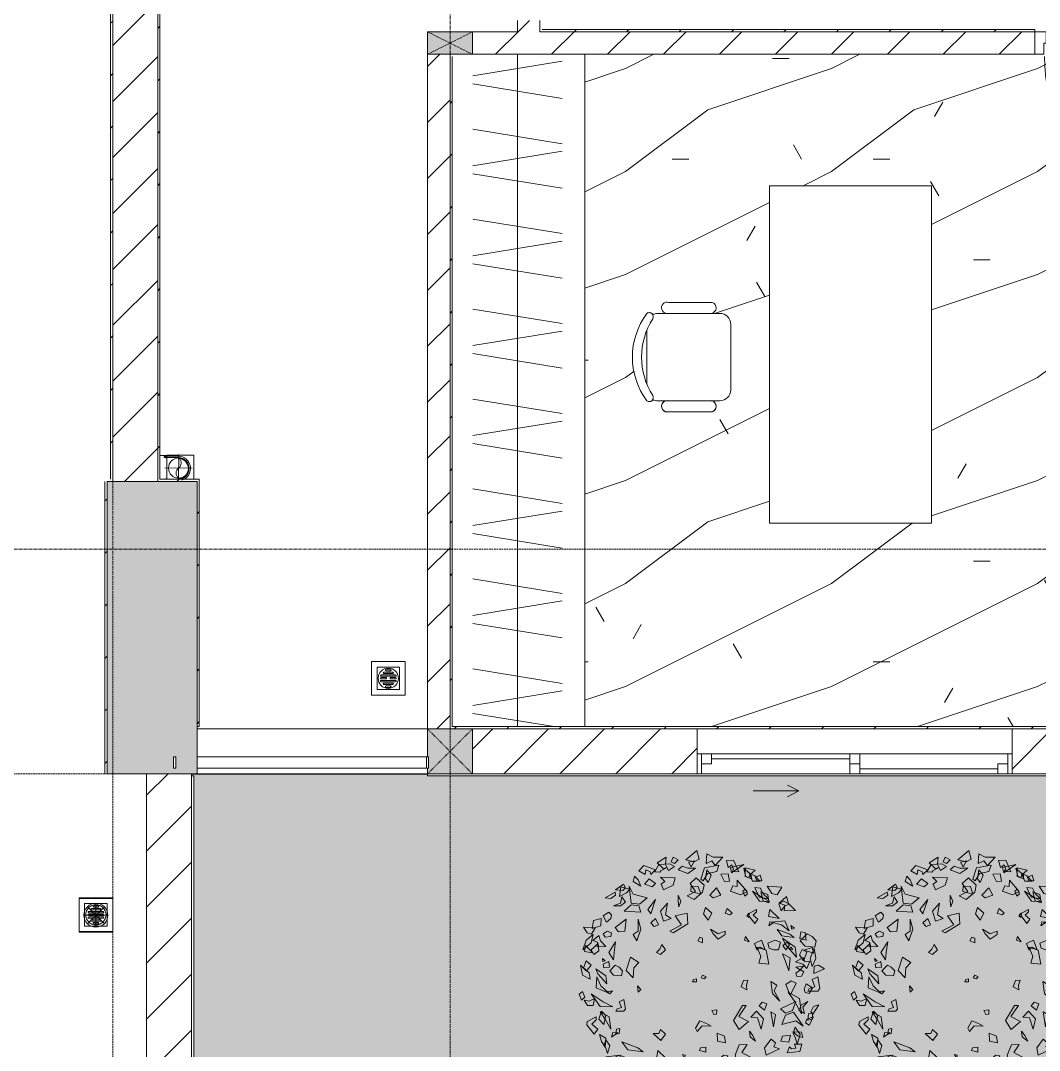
# Model space of a CAD drawing. Header units: millimetres. Extents: x 5357 to 259384, y -16348 to 109893.
# Drawn here: x 44043 to 48574, y 23307 to 27887 of the extents above; entities that cross this region are included whole.
import ezdxf

# ---------------------------------------------------------------- set-up
doc = ezdxf.new("R2010")
doc.units = ezdxf.units.MM
for name, pattern in [('Dash', [6, 3, -3]), ('Grid Line', [22.225, 12.7, -3.175, 3.175, -3.175]), ('IMPORT-CENTER _3_', [10.16, 6.35, -1.27, 1.27, -1.27])]:
    doc.linetypes.add(name, pattern=pattern)
for name, color, linetype, lineweight in [('0-1', 7, 'Continuous', 5), ('A-DETL-GENF-1', 53, 'Continuous', 9), ('A-DOOR-1', 254, 'Continuous', 9), ('A-DOOR-2', 53, 'Continuous', 9), ('A-FLOR-1', 53, 'Continuous', 9), ('A-FLOR-HRAL-1', 254, 'Continuous', 9), ('A-FLOR-HRAL-2', 53, 'Continuous', 9), ('A-FLOR-PATT', 8, 'Continuous', 9), ('A-FLOR-PATT-1', 10, 'Continuous', 9), ('A-GLAZ', 151, 'Continuous', 9), ('A-WALL', 113, 'Continuous', 9), ('A-WALL-1', 9, 'Continuous', 18), ('A-WALL-2', 53, 'Continuous', 9), ('A-WALL-3', 113, 'Continuous', 18), ('A-WALL-PATT', 111, 'Continuous', 9), ('A-WALL-PATT-1', 10, 'Continuous', 9), ('A-WALL-PATT-2', 53, 'Continuous', 9), ('G-IMPT', 8, 'Continuous', 9), ('G-IMPT-2', 8, 'IMPORT-CENTER _3_', 9), ('I-FURN', 30, 'Continuous', 9), ('I-FURN-1', 254, 'Continuous', 9), ('I-WALL-1', 9, 'Continuous', 18), ('I-WALL-3', 2, 'Continuous', 18), ('L-PLNT-1', 7, 'Continuous', 9), ('M-EQPM', 50, 'Continuous', 9), ('S-COLS', 52, 'Continuous', 9), ('S-COLS-1', 253, 'Continuous', 5), ('S-COLS-2', 9, 'Continuous', 18), ('S-COLS-3', 53, 'Continuous', 9), ('S-COLS-4', 254, 'Continuous', 9), ('S-COLS-5', 52, 'Continuous', 18), ('S-COLS-6', 52, 'Dash', 9), ('S-COLS-HDLN', 52, 'Dash', 9), ('S-COLS-HDLN-1', 53, 'Dash', 9), ('S-GRID-1', 1, 'Grid Line', 9)]:
    doc.layers.add(name, color=color, linetype=linetype, lineweight=lineweight)
pattern_1 = [(45, (0, 0), (-124.4508, 124.4508), [])]
pattern_2 = [(45, (0, 0), (-116.6726, 116.6726), [])]

# ---------------------------------------------------------------- blocks, each defined once
blk = doc.blocks.new('NCV_TKTC_KET CAU_rvt-1-TKCS_MB CẢNH QUAN CÂY XANH')
at = {"layer": 'S-COLS-1'}
h = blk.add_hatch(color=256, dxfattribs=at)
h.paths.add_polyline_path([(44827.6, 24536.9), (44827.6, 25836.9), (44427.6, 25836.9), (44427.6, 24536.9), (44732.6, 24536.9)])
h.paths.add_polyline_path([(44732.6, 24561.9), (44722.6, 24561.9), (44722.6, 24611.9), (44732.6, 24611.9)])
at = {"layer": 'A-FLOR-1'}
blk.add_line((44802.6, 24535.3), (45852.6, 24535.3), dxfattribs=at)
at = {"layer": 'S-COLS-2'}
for p, q in [((44827.6, 25836.9), (44427.6, 25836.9)), ((44427.6, 25836.9), (44427.6, 24536.9)), ((44827.6, 24536.9), (44827.6, 25836.9)), ((44427.6, 24536.9), (44827.6, 24536.9))]:
    blk.add_line(p, q, dxfattribs=at)
blk = doc.blocks.new('DOOR_CW_01 CANH MO-PANEL KINH - DIW_01-900x2200-CỬA GỖ VÂN LAMINATE-553393-TKCS_MB CẢNH QUAN CÂY XANH')
at = {"layer": 'A-DETL-GENF-1'}
for p, q in [((-397, 872), (-357, 872)), ((-397, 752), (-397, 872)), ((-357, 872), (-357, 752)), ((-399, 831.8), (-397, 831.8)), ((-399, 792.2), (-399, 831.8)), ((-397, 792.2), (-397, 831.8)), ((-357, 792.2), (-357, 831.8)), ((-355, 831.8), (-357, 831.8)), ((-355, 792.2), (-355, 831.8)), ((-442, 737), (-442, 816.5)), ((-399, 820.5), (-438, 820.5)), ((-434, 799.5), (-434, 737)), ((-399, 803.5), (-430, 803.5)), ((-397, 792.2), (-399, 792.2)), ((-357, 792.2), (-355, 792.2)), ((-355, 820.5), (-316, 820.5)), ((-355, 803.5), (-324, 803.5)), ((-320, 799.5), (-320, 737)), ((-312, 737), (-312, 816.5)), ((-357, 752), (-397, 752)), ((-397, 738), (-391, 738)), ((-397, 738), (-397, 196)), ((-363, 752), (-391, 752)), ((-391, 752), (-391, 738)), ((-363, 738), (-363, 752)), ((-357, 738), (-363, 738)), ((-357, 196), (-357, 738)), ((-433.9, 711.2), (-427.3, 715.8)), ((-320.1, 711.2), (-326.7, 715.8)), ((-397, 196), (-391, 196)), ((-391, 196), (-391, 182)), ((-357, 196), (-363, 196)), ((-363, 182), (-363, 196)), ((-357, 182), (-397, 182)), ((-397, 182), (-397, 62)), ((-391, 182), (-363, 182)), ((-357, 62), (-357, 182)), ((-397, 62), (-357, 62))]:
    blk.add_line(p, q, dxfattribs=at)
blk.add_circle((-407, 60), 10, dxfattribs=at)
for centre, radius, start, end in [((-407, 60), 814, 360, 92), ((-438, 816.5), 4, 90, 180), ((-430, 799.5), 4, 90, 180), ((-324, 799.5), 4, 360, 90), ((-316, 816.5), 4, 0, 90), ((-397, 737), 45, 180, 215), ((-397, 737), 37, 180, 215), ((-357, 737), 37, 325, 0), ((-357, 737), 45, 325, 0)]:
    blk.add_arc(centre, radius, start, end, dxfattribs=at)
at = {"layer": 'A-DOOR-2'}
for p, q in [((-410, 50), (-450, 50)), ((-450, 50), (-450, -50)), ((-410, 0), (-410, 50)), ((-407, 50), (-382, 50)), ((450, 50), (410, 50)), ((410, 50), (410, 0)), ((450, -50), (450, 50)), ((-400, 0), (-410, 0)), ((-400, -50), (-400, 0)), ((410, 0), (400, 0)), ((400, 0), (400, -50)), ((-450, -50), (-400, -50)), ((400, -50), (450, -50))]:
    blk.add_line(p, q, dxfattribs=at)
blk = doc.blocks.new('TU DO LV A - TU DO LV A-V7-TKCS_MB CẢNH QUAN CÂY XANH')
at = {"layer": 'I-FURN'}
for p, q in [((10, 136.3), (68.9, 499)), ((169, 101), (104.4, 499)), ((202.5, 101), (267.1, 499)), ((404.3, 101), (468.9, 499)), ((569, 101), (504.4, 499)), ((602.5, 101), (667.1, 499)), ((804.3, 101), (868.9, 499)), ((969, 101), (904.4, 499)), ((1002.5, 101), (1067.1, 499)), ((1204.3, 101), (1268.9, 499)), ((1369, 101), (1304.4, 499)), ((1402.5, 101), (1467.1, 499)), ((1604.3, 101), (1668.9, 499)), ((1769, 101), (1704.4, 499)), ((1802.5, 101), (1867.1, 499)), ((2004.3, 101), (2068.9, 499)), ((2169, 101), (2104.4, 499)), ((2202.5, 101), (2267.1, 499)), ((2404.3, 101), (2468.9, 499)), ((2569, 101), (2504.4, 499)), ((2602.5, 101), (2667.1, 499)), ((2804.3, 101), (2868.9, 499)), ((2969, 101), (2904.4, 499)), ((10, 300), (3000, 300)), ((10, 0), (3000, 0))]:
    blk.add_line(p, q, dxfattribs=at)
at = {"layer": 'I-FURN-1'}
blk.add_line((10, 0), (3000, 0), dxfattribs=at)
blk = doc.blocks.new('BAN LV A - BAN LV A_dwg_ban hoc2-348006-TKCS_MB CẢNH QUAN CÂY XANH')
at = {"layer": 'I-FURN'}
for p, q in [((145.8, 437.4), (-145.8, 437.4)), ((-194.4, 388.8), (-194.4, 113.4)), ((194.4, 113.4), (194.4, 388.8)), ((-243, 354.4), (-243, 162)), ((194.4, 351.4), (194.4, 150.8)), ((243.7, 162), (243.7, 354.4)), ((-120.5, 64.8), (120.5, 64.8))]:
    blk.add_line(p, q, dxfattribs=at)
at = {"layer": 'I-FURN', "flags": 128}
blk.add_lwpolyline([(-737.8, 610.5), (-737.8, 1330.5), (-154.9, 1330.5), (762.2, 1330.5), (762.2, 610.5)], close=True, dxfattribs=at)
at = {"layer": 'I-FURN'}
for centre, radius, start, end in [((-145.8, 388.8), 48.6, 90, 180), ((145.8, 388.8), 48.6, 360, 90), ((-218.7, 347.3), 25.3, 343.7398, 163.7398), ((219.4, 347.3), 25.3, 16.2602, 170.7054), ((-218.7, 154.9), 25.3, 163.7398, 16.2602), ((219.4, 154.9), 25.3, 189.2946, 16.2602), ((-180.2, 75.4), 17.8, 57.9726, 216.6901), ((-145.8, 113.4), 48.6, 180, 207.5844), ((180.2, 75.4), 17.8, 323.3099, 122.0274), ((145.8, 113.4), 48.6, 332.4156, 0), ((0, 324), 324, 233.1301, 306.8699), ((0, 359.3), 318.2, 237.5758, 302.4242)]:
    blk.add_arc(centre, radius, start, end, dxfattribs=at)
blk = doc.blocks.new('BAN LV A - BAN LV A_dwg-348005-TKCS_MB CẢNH QUAN CÂY XANH')
at = {"extrusion": (0, 0, -1), "zscale": -1, "rotation": 180}
blk.add_blockref('BAN LV A - BAN LV A_dwg_ban hoc2-348006-TKCS_MB CẢNH QUAN CÂY XANH', (-729, 1383.7), dxfattribs=at)
blk = doc.blocks.new('BAN LV A - BAN LV A-348231-TKCS_MB CẢNH QUAN CÂY XANH')
at = {"layer": 'I-FURN-1'}
for p, q in [((534.6, 1270.3), (534.6, 1235.9)), ((923.4, 1232.9), (923.4, 1270.3)), ((486, 1221.7), (486, 1029.3)), ((972.7, 1029.3), (972.7, 1221.7)), ((534.6, 1029.3), (534.6, 994.9)), ((923.4, 994.9), (923.4, 1032.3)), ((583.2, 946.3), (874.8, 946.3)), ((1491.2, 773.2), (-8.8, 773.2)), ((-8.8, 773.2), (-8.8, 53.2)), ((1491.2, 53.2), (1491.2, 773.2)), ((-8.8, 53.2), (1491.2, 53.2))]:
    blk.add_line(p, q, dxfattribs=at)
for centre, radius, start, end in [((729, 1059.7), 324, 53.1301, 126.8699), ((548.9, 1308.3), 17.8, 143.3099, 240.596), ((583.2, 1270.3), 48.6, 152.4156, 180), ((909.2, 1308.3), 17.8, 299.404, 36.6901), ((874.8, 1270.3), 48.6, 360, 27.5844), ((510.3, 1228.8), 25.3, 16.2602, 196.2602), ((948.4, 1228.8), 25.3, 343.7398, 170.7054), ((510.3, 1036.4), 25.3, 196.2602, 343.7398), ((948.4, 1036.4), 25.3, 189.2946, 343.7398), ((583.2, 994.9), 48.6, 180, 270), ((874.8, 994.9), 48.6, 270, 360)]:
    blk.add_arc(centre, radius, start, end, dxfattribs=at)
blk.add_blockref('BAN LV A - BAN LV A_dwg-348005-TKCS_MB CẢNH QUAN CÂY XANH', (0, 0))
blk = doc.blocks.new('Railing - 50 x 10mm-457210-TKCS_MB CẢNH QUAN CÂY XANH')
at = {"layer": 'A-FLOR-HRAL-2'}
for p, q in [((25, 5), (-25, 5)), ((-25, 5), (-25, -5)), ((25, -5), (25, 5)), ((-25, -5), (25, -5))]:
    blk.add_line(p, q, dxfattribs=at)
blk = doc.blocks.new('Railing - Railing-641395-TKCS_MB CẢNH QUAN CÂY XANH')
at = {"layer": 'A-FLOR-HRAL-2'}
for p, q in [((22939.1, 15351.2), (21919.1, 15351.2)), ((21919.1, 15301.2), (22939.1, 15301.2))]:
    blk.add_line(p, q, dxfattribs=at)
at = {"rotation": 90.00000000000001}
for p in [(21819.1, 15326.2), (22944.1, 15326.2)]:
    blk.add_blockref('Railing - 50 x 10mm-457210-TKCS_MB CẢNH QUAN CÂY XANH', p, dxfattribs=at)
blk = doc.blocks.new('G1_SOF - BO TRU - 100x200-V58-TKCS_MB CẢNH QUAN CÂY XANH')
at = {"layer": 'S-COLS-3'}
blk.add_hatch(color=256, dxfattribs=at).paths.add_polyline_path([(50, -100), (50, 100), (-50, 100), (-50, -100)])
at = {"layer": 'S-COLS-2'}
for p, q in [((50, 100), (-50, 100)), ((-50, 100), (-50, -100)), ((50, -100), (50, 100)), ((-50, -100), (50, -100))]:
    blk.add_line(p, q, dxfattribs=at)
at = {"layer": 'S-COLS-HDLN-1'}
for p, q in [((50, 100), (-50, -100)), ((-50, 100), (50, -100))]:
    blk.add_line(p, q, dxfattribs=at)
blk = doc.blocks.new('NCV_TKTC_TANG 1_rvt-1-TKCS_MB CẢNH QUAN CÂY XANH')
at = {"layer": 'A-FLOR-PATT-1'}
h = blk.add_hatch(dxfattribs=at)
h.set_pattern_fill('FP_6', color=256, style=0, pattern_type=2)
h.set_pattern_definition([(0, (0, 0), (1788.16, 447.04), [73.762, -1267.358, 73.762, -1267.358, -7152.64]), (0, (0, 0), (1788.16, 447.04), [-2682.24, 73.762, -2608.478, 73.762, -1267.358, -3129.28]), (0, (0, 0), (1788.16, 447.04), [-6705.6, 73.762, -820.318, 73.762, -2161.438]), (120, (670.56, 223.5), (-1281.228, 1325.072), [73.762, -1267.358, 73.762, -8419.998]), (120, (670.56, 223.5), (-1281.228, 1325.072), [-1414.882, -1267.358, 73.762, -2608.478, -4470.4]), (120, (670.56, 223.5), (-1281.228, 1325.072), [-5364.48, 73.762, -1267.358, 73.762, -3055.518]), (120, (670.56, 223.5), (-1281.228, 1325.072), [-6779.362, -820.318, 73.762, -2161.438]), (240, (894.1, 1117.6), (-506.932, -1772.112), [73.762, -1267.358, 73.762, -8419.998]), (240, (894.1, 1117.6), (-506.932, -1772.112), [-1414.882, -1267.358, 73.762, -2608.478, -4470.4]), (240, (894.1, 1117.6), (-506.932, -1772.112), [-5364.48, 73.762, -1267.358, 73.762, -3055.518]), (240, (894.1, 1117.6), (-506.932, -1772.112), [-6779.362, -820.318, 73.762, -2161.438])])
h.paths.add_polyline_path([(46552.6, 24746.9), (49552.6, 24746.9), (49552.6, 27736.9), (46552.6, 27736.9), (46552.6, 25075.9)])
h.paths.add_polyline_path([(47722.3, 25652.4), (47374.2, 25652.4), (47374.2, 27152.4), (48094.2, 27152.4), (48094.2, 25652.4)])
h.paths.add_polyline_path([(46919.1, 26146.2), (46901.1, 26153.3), (46894.3, 26164.5), (46894, 26177.6), (46900.3, 26189.1), (46905.4, 26195.8), (46865.5, 26197.3), (46854.6, 26201.4), (46848.7, 26195.2), (46844.8, 26193.3), (46827.2, 26197.9), (46797.3, 26246.5), (46775.9, 26302), (46765, 26360.5), (46765, 26420), (46775.9, 26478.5), (46797.3, 26534), (46828.5, 26584.6), (46848.7, 26585.3), (46854.6, 26579.1), (46865.5, 26583.2), (46895.3, 26584.6), (46911.5, 26586), (46898.5, 26594.2), (46893.6, 26605.8), (46895.3, 26619.3), (46903, 26629.4), (46911.5, 26633.2), (46925.7, 26633.9), (47121, 26632.2), (47132.5, 26622.9), (47136.2, 26611.2), (47134, 26599.1), (47126.3, 26589.5), (47121, 26584.6), (47165, 26583), (47176.8, 26578.1), (47191.1, 26564.9), (47194.5, 26560.3), (47199.4, 26548.6), (47201.1, 26536), (47199.4, 26231.9), (47189.8, 26214), (47186.8, 26210.1), (47176.8, 26202.4), (47165, 26197.5), (47133, 26195.8), (47118, 26195.8), (47129.1, 26189.2), (47135.4, 26178), (47135.4, 26165.1), (47129.1, 26153.9), (47115, 26147.2), (46925.7, 26147.2)])
h = blk.add_hatch(dxfattribs=at)
h.set_pattern_fill('FP_4', color=256, style=0, pattern_type=2)
h.set_pattern_definition([(216.87, (366.52, 916.3), (2748.8967, 1832.6049), [458.15, -4123.35]), (206.565, (916.3, 641.4), (-916.3012, -916.2996), [1024.455, -1024.455]), (198.435, (916.3, 183.26), (-1832.5985, -916.302), [579.52, -2318.076])])
h.paths.add_polyline_path([(46552.6, 24746.9), (49552.6, 24746.9), (49552.6, 27736.9), (46552.6, 27736.9), (46552.6, 25075.9)])
h.paths.add_polyline_path([(47722.3, 25652.4), (47374.2, 25652.4), (47374.2, 27152.4), (48094.2, 27152.4), (48094.2, 25652.4)])
h.paths.add_polyline_path([(46919.1, 26146.2), (46901.1, 26153.3), (46894.3, 26164.5), (46894, 26177.6), (46900.3, 26189.1), (46905.4, 26195.8), (46865.5, 26197.3), (46854.6, 26201.4), (46848.7, 26195.2), (46844.8, 26193.3), (46827.2, 26197.9), (46797.3, 26246.5), (46775.9, 26302), (46765, 26360.5), (46765, 26420), (46775.9, 26478.5), (46797.3, 26534), (46828.5, 26584.6), (46848.7, 26585.3), (46854.6, 26579.1), (46865.5, 26583.2), (46895.3, 26584.6), (46911.5, 26586), (46898.5, 26594.2), (46893.6, 26605.8), (46895.3, 26619.3), (46903, 26629.4), (46911.5, 26633.2), (46925.7, 26633.9), (47121, 26632.2), (47132.5, 26622.9), (47136.2, 26611.2), (47134, 26599.1), (47126.3, 26589.5), (47121, 26584.6), (47165, 26583), (47176.8, 26578.1), (47191.1, 26564.9), (47194.5, 26560.3), (47199.4, 26548.6), (47201.1, 26536), (47199.4, 26231.9), (47189.8, 26214), (47186.8, 26210.1), (47176.8, 26202.4), (47165, 26197.5), (47133, 26195.8), (47118, 26195.8), (47129.1, 26189.2), (47135.4, 26178), (47135.4, 26165.1), (47129.1, 26153.9), (47115, 26147.2), (46925.7, 26147.2)])
at = {"layer": 'A-WALL-PATT-1'}
h = blk.add_hatch(dxfattribs=at)
h.set_pattern_fill('FP_2', color=256, style=0, pattern_type=2)
h.set_pattern_definition(pattern_1)
h.paths.add_polyline_path([(46252.6, 27836.9), (46352.6, 27836.9), (46352.6, 27886.9), (46252.6, 27886.9)])
h.paths.add_polyline_path([(46352.6, 28786.9), (46352.6, 28836.9), (46252.6, 28836.9), (46252.6, 28786.9), (46302.6, 28786.9)])
h = blk.add_hatch(dxfattribs=at)
h.set_pattern_fill('FP_2', color=256, style=0, pattern_type=2)
h.set_pattern_definition(pattern_1)
h.paths.add_polyline_path([(48554.2, 27736.9), (48554.2, 27836.9), (46052.6, 27836.9), (46052.6, 27736.9), (47722.3, 27736.9)])
h = blk.add_hatch(dxfattribs=at)
h.set_pattern_fill('FP_2', color=256, style=0, pattern_type=2)
h.set_pattern_definition(pattern_1)
h.paths.add_polyline_path([(45852.6, 24736.9), (45952.6, 24736.9), (45952.6, 27736.9), (45852.6, 27736.9), (45852.6, 24746.9)])
at = {"layer": 'A-WALL-PATT-2'}
h = blk.add_hatch(dxfattribs=at)
h.set_pattern_fill('FP_10', color=256, style=0, pattern_type=2)
h.set_pattern_definition(pattern_2)
h.paths.add_polyline_path([(44652.6, 25836.9), (44662.6, 25836.9), (44662.6, 28836.9), (44652.6, 28836.9), (44652.6, 26062.2)])
h = blk.add_hatch(dxfattribs=at)
h.set_pattern_fill('FP_10', color=256, style=0, pattern_type=2)
h.set_pattern_definition(pattern_2)
h.paths.add_polyline_path([(49552.6, 27836.9), (49662.6, 27836.9), (49662.6, 27846.9), (49454.2, 27846.9), (49454.2, 27836.9)])
h.paths.add_polyline_path([(47722.3, 27836.9), (48554.2, 27836.9), (48554.2, 27846.9), (46352.6, 27846.9), (46352.6, 27836.9), (46511.9, 27836.9)])
h = blk.add_hatch(dxfattribs=at)
h.set_pattern_fill('FP_10', color=256, style=0, pattern_type=2)
h.set_pattern_definition(pattern_2)
h.paths.add_polyline_path([(45952.6, 24736.9), (45962.6, 24736.9), (45962.6, 27736.9), (45952.6, 27736.9), (45952.6, 25075.9)])
h = blk.add_hatch(dxfattribs=at)
h.set_pattern_fill('FP_10', color=256, style=0, pattern_type=2)
h.set_pattern_definition(pattern_2)
h.paths.add_polyline_path([(44837.6, 25836.9), (44837.6, 25846.9), (44662.6, 25846.9), (44662.6, 25836.9), (44827.6, 25836.9)])
h = blk.add_hatch(dxfattribs=at)
h.set_pattern_fill('FP_10', color=256, style=0, pattern_type=2)
h.set_pattern_definition(pattern_2)
h.paths.add_polyline_path([(44827.6, 24746.9), (44837.6, 24746.9), (44837.6, 25836.9), (44827.6, 25836.9), (44827.6, 25075.9)])
h = blk.add_hatch(dxfattribs=at)
h.set_pattern_fill('FP_10', color=256, style=0, pattern_type=2)
h.set_pattern_definition(pattern_2)
h.paths.add_polyline_path([(48932.8, 24736.9), (49552.6, 24736.9), (49552.6, 24746.9), (45962.6, 24746.9), (45962.6, 24736.9), (48452.6, 24736.9)])
at = {"layer": 'A-WALL-1'}
for p, q in [((46352.6, 27836.9), (46352.6, 27846.9)), ((46252.6, 27836.9), (46052.6, 27836.9)), ((45952.6, 24736.9), (45952.6, 27736.9)), ((45852.6, 24746.9), (45852.6, 24736.9)), ((45852.6, 24736.9), (45952.6, 24736.9))]:
    blk.add_line(p, q, dxfattribs=at)
at = {"layer": 'A-WALL-2'}
for p, q in [((46252.6, 27886.9), (46252.6, 27836.9)), ((46352.6, 27846.9), (46352.6, 27886.9)), ((48554.2, 27836.9), (46352.6, 27836.9)), ((46352.6, 27836.9), (48554.2, 27836.9)), ((45852.6, 27736.9), (45852.6, 24746.9)), ((46052.6, 27736.9), (48554.2, 27736.9)), ((44827.6, 24736.9), (45852.2, 24736.9)), ((45852.2, 24611.9), (45852.2, 24736.9)), ((45852.2, 24536.9), (45852.2, 24561.9)), ((45852.2, 24536.9), (44827.6, 24536.9))]:
    blk.add_line(p, q, dxfattribs=at)
at = {"layer": 'I-WALL-1'}
for p, q in [((44652.6, 28836.9), (44652.6, 25836.9)), ((44662.6, 25846.9), (44662.6, 28826.9)), ((46352.6, 27846.9), (46352.6, 27836.9)), ((48554.2, 27846.9), (46362.6, 27846.9)), ((48554.2, 27836.9), (48554.2, 27846.9)), ((45952.6, 27736.9), (45952.6, 24736.9)), ((45962.6, 24746.9), (45962.6, 27726.9)), ((44652.6, 25836.9), (44662.6, 25836.9)), ((44837.6, 25846.9), (44662.6, 25846.9)), ((44662.6, 25836.9), (44827.6, 25836.9)), ((44827.6, 25836.9), (44827.6, 24746.9)), ((44837.6, 25836.9), (44837.6, 25846.9)), ((44837.6, 24746.9), (44837.6, 25836.9)), ((44827.6, 24746.9), (44837.6, 24746.9)), ((45952.6, 24736.9), (45962.6, 24736.9)), ((49542.6, 24746.9), (45962.6, 24746.9)), ((45962.6, 24736.9), (47052.6, 24736.9)), ((48452.6, 24736.9), (49552.6, 24736.9))]:
    blk.add_line(p, q, dxfattribs=at)
at = {"layer": 'A-DOOR-1', "rotation": 180}
blk.add_blockref('DOOR_CW_01 CANH MO-PANEL KINH - DIW_01-900x2200-CỬA GỖ VÂN LAMINATE-553393-TKCS_MB CẢNH QUAN CÂY XANH', (49004.2, 27786.9), dxfattribs=at)
at = {"layer": 'A-FLOR-HRAL-1'}
blk.add_blockref('Railing - Railing-641395-TKCS_MB CẢNH QUAN CÂY XANH', (22908.5, 9260.7), dxfattribs=at)
at = {"layer": 'I-FURN-1'}
for name, p, rotation in [('TU DO LV A - TU DO LV A-V7-TKCS_MB CẢNH QUAN CÂY XANH', (46552.6, 24736.9), 89.99999999999993), ('BAN LV A - BAN LV A-348231-TKCS_MB CẢNH QUAN CÂY XANH', (48147.4, 25661.2), 90.0000000000001)]:
    blk.add_blockref(name, p, dxfattribs=dict(at, rotation=rotation))
at = {"layer": 'S-COLS-4', "rotation": 89.99999999999945}
blk.add_blockref('G1_SOF - BO TRU - 100x200-V58-TKCS_MB CẢNH QUAN CÂY XANH', (45952.6, 27786.9), dxfattribs=at)
blk = doc.blocks.new('1_FAMILY RVT - W01-WxH 1400x1400xmm-389822-TKCS_MB CẢNH QUAN CÂY XANH')
at = {"layer": 'A-GLAZ'}
for p, q in [((248.4, 172.39), (299.2, 197.79)), ((248.4, 172.39), (299.2, 146.99)), ((248.4, 172.39), (451.6, 172.39)), ((-700, 96.19), (-700, -103.81)), ((700, 96.19), (-700, 96.19)), ((-700, 96.19), (-636.5, 96.19)), ((-680.95, 96.19), (-680.95, 7.29)), ((-636.5, 96.19), (-22.225, 96.19)), ((-636.5, 96.19), (-636.5, 51.74)), ((-22.225, 7.29), (-22.225, 96.19)), ((-22.225, 96.19), (22.225, 96.19)), ((22.225, 96.19), (680.95, 96.19)), ((22.225, 96.19), (22.225, 7.29)), ((680.95, 96.19), (700, 96.19)), ((680.95, 96.19), (680.95, 7.29)), ((700, -103.81), (700, 96.19)), ((-636.5, 51.74), (-680.95, 51.74)), ((-636.5, 73.965), (-22.225, 73.965)), ((22.225, 51.74), (-22.225, 51.74)), ((636.5, 51.74), (636.5, 7.29)), ((680.95, 51.74), (636.5, 51.74)), ((-700, 7.29), (-680.95, 7.29)), ((-680.95, 7.29), (-22.225, 7.29)), ((-22.225, 7.29), (22.225, 7.29)), ((22.225, 29.515), (636.5, 29.515)), ((22.225, 7.29), (636.5, 7.29)), ((636.5, 7.29), (700, 7.29)), ((-700, -103.81), (700, -103.81))]:
    blk.add_line(p, q, dxfattribs=at)
blk = doc.blocks.new('TKTC_XREF_251221_MB TANG 1 - TKTC_XREF_260130_MB TANG 1_dwg_CUM U_DN100-V288-TKCS_MB CẢNH QUAN CÂY XANH')
at = {"layer": 'G-IMPT'}
blk.add_hatch(color=256, dxfattribs=at).paths.add_polyline_path([(0, -61), (15.8, -58.9), (30.5, -52.8), (43.1, -43.1), (52.8, -30.5), (58.9, -15.8), (61, 0), (58.9, 15.8), (52.8, 30.5), (43.1, 43.1), (30.5, 52.8), (15.8, 58.9), (0, 61), (0, 57), (14.8, 55.1), (28.5, 49.4), (40.3, 40.3), (49.4, 28.5), (55.1, 14.8), (57, 0), (55.1, -14.8), (49.4, -28.5), (40.3, -40.3), (28.5, -49.4), (14.8, -55.1), (0, -57)])
for p, q in [((-79.1, 66.6), (-79.1, 63.4)), ((-76.6, 66.6), (-76.6, 63.4)), ((-74.6, 66.6), (-74.6, 63.4)), ((-72.7, 69.3), (-72.7, 60.7)), ((-66.9, 67.9), (-71.7, 67.9)), ((-66.9, 62.1), (-71.7, 62.1)), ((-65, 69), (0, 69)), ((-66.9, -59.2), (-71.7, -59.2))]:
    blk.add_line(p, q, dxfattribs=at)
at = {"layer": 'G-IMPT', "flags": 128}
for points in [[(-72.7, 67.6), (-78.1, 67.6), (-78.1, 62.4), (-72.7, 62.4)], [(-71.7, 59.2), (-66.9, 59.2), (-66.9, 70.8), (-71.7, 70.8)], [(-66.9, 70.8), (-66.9, 72.7), (-65, 72.7), (-65, 57.3), (-66.9, 57.3), (-66.9, 59.2)], [(-65, 61), (0, 61), (0, 57)], [(-66.9, -59.2), (-66.9, -57.3), (-65, -57.3), (-65, -61)], [(-65, -61), (0, -61), (0, -57)]]:
    blk.add_lwpolyline(points, dxfattribs=at)
at = {"layer": 'G-IMPT'}
for centre, radius, start, end in [((-78.1, 66.6), 0.96, 90, 180), ((-78.1, 63.4), 0.96, 180, 270), ((-71.1, 69.3), 1.56, 112.61986, 247.38014), ((-67.9, 65), 4.8, 143.1301, 216.8699), ((-71.1, 60.7), 1.56, 112.61986, 247.38014), ((0, 0), 69, 287.48061, 90), ((0, 0), 61, 270, 90), ((0, 0), 57, 270, 90), ((-71.1, -60.7), 1.56, 112.61986, 247.38014)]:
    blk.add_arc(centre, radius, start, end, dxfattribs=at)
blk = doc.blocks.new('TKTC_XREF_251221_MB TANG 1 - TKTC_XREF_260130_MB TANG 1_dwg_$cc-V289-TKCS_MB CẢNH QUAN CÂY XANH')
at = {"layer": 'G-IMPT'}
blk.add_circle((0, 0), 0.5, dxfattribs=at)
for centre, radius, start, end in [((0, 0), 0.5, 90, 270), ((0.188, 0.25), 0.313, 126.8699, 233.1301), ((-0.188, -0.25), 0.313, 306.8699, 53.1301)]:
    blk.add_arc(centre, radius, start, end, dxfattribs=at)
at = {"layer": 'G-IMPT-2'}
for p, q in [((0, -0.556), (0, 0.673)), ((-0.673, 0), (0.673, 0))]:
    blk.add_line(p, q, dxfattribs=at)
blk = doc.blocks.new('TKTC_XREF_251221_MB TANG 1 - TKTC_XREF_260130_MB TANG 1_dwg_THU NUOC - THU NUOC-444531-TKCS_MB TẦNG 1-4202120-TKCS_MB CẢNH QUAN CÂY XANH')
at = {"layer": 'M-EQPM'}
for p, q in [((-23.3, 10.8), (40.9, 10.8)), ((40.9, 4.8), (-23.3, 4.8)), ((-11, 23.3), (28.5, 23.3)), ((28.5, 17.3), (-11, 17.3)), ((-1.1, 35.6), (18.5, 35.6)), ((18.5, 29.6), (-1.1, 29.6)), ((-23.3, -13.6), (40.9, -13.6)), ((40.9, -19.6), (-23.3, -19.6)), ((-11, -26.1), (28.5, -26.1)), ((28.5, -32.1), (-11, -32.1)), ((-1.1, -38.5), (18.5, -38.5)), ((18.5, -44.5), (-1.1, -44.5))]:
    blk.add_line(p, q, dxfattribs=at)
at = {"layer": 'M-EQPM', "flags": 128}
for points in [[(83.7, -79.4), (83.7, 70.6), (-66.3, 70.6), (-66.3, -79.4)], [(58.7, -54.4), (58.7, 45.6), (-41.3, 45.6), (-41.3, -54.4)]]:
    blk.add_lwpolyline(points, close=True, dxfattribs=at)
for points in [[(-23.3, -1.2), (0.7, -1.2), (0.7, -7.2), (-23.3, -7.2)], [(40.9, -7.2), (16.7, -7.2), (16.7, -1.2), (40.9, -1.2)]]:
    blk.add_lwpolyline(points, dxfattribs=at)
at = {"layer": 'M-EQPM'}
for centre, radius, start, end in [((8.7, -4.4), 45, 360, 180), ((8.7, -4.4), 45, 360, 180), ((-23.3, 7.8), 3, 90, 270), ((-11, 20.3), 3, 90, 270), ((-1.1, 32.6), 3, 90, 270), ((18.5, 32.6), 3, 270, 90), ((28.5, 20.3), 3, 270, 90), ((40.9, 7.8), 3, 270, 90), ((8.7, -4.4), 45, 180, 360), ((8.7, -4.4), 45, 180, 360), ((-23.3, -4.2), 3, 90, 270), ((-23.3, -16.6), 3, 90, 270), ((-11, -29.1), 3, 90, 270), ((-1.1, -41.5), 3, 90, 270), ((18.5, -41.5), 3, 270, 90), ((28.5, -29.1), 3, 270, 90), ((40.9, -4.2), 3, 270, 90), ((40.9, -16.6), 3, 270, 90)]:
    blk.add_arc(centre, radius, start, end, dxfattribs=at)
blk = doc.blocks.new('TKTC_XREF_251221_MB TANG 1 - TKTC_XREF_260130_MB TANG 1_dwg_FD-4202126-TKCS_MB CẢNH QUAN CÂY XANH')
at = {"layer": 'G-IMPT'}
for p, q in [((0, 53.3), (0, -53.3)), ((53.3, 0), (-53.3, 0)), ((-37.7, 37.7), (37.7, -37.7)), ((37.7, 37.7), (-37.7, -37.7))]:
    blk.add_line(p, q, dxfattribs=at)
at = {"layer": 'G-IMPT', "flags": 128}
blk.add_lwpolyline([(-75, -75), (75, -75), (75, 75), (-75, 75)], close=True, dxfattribs=at)
at = {"layer": 'G-IMPT'}
blk.add_circle((0, 0), 53.3, dxfattribs=at)
blk = doc.blocks.new('TKTC_XREF_251221_MB TANG 1 - TKTC_XREF_260130_MB TANG 1_dwg-4202109-TKCS_MB CẢNH QUAN CÂY XANH')
at = {"layer": 'G-IMPT'}
for p, q in [((-158489.1, -375394), (-158459.1, -375394)), ((-158459.1, -375393.9), (-158459.1, -375499.7)), ((-158339.1, -375392), (-158339.1, -375499.7))]:
    blk.add_line(p, q, dxfattribs=at)
at = {"layer": 'G-IMPT', "flags": 128}
blk.add_lwpolyline([(-158459, -375499.7), (-158459, -375392.2), (-158339.1, -375392.2)], dxfattribs=at)
at = {"xscale": 0.789473684210524, "yscale": 0.789473684210524, "zscale": 0.789473684210524, "rotation": 0.06930925665188988}
blk.add_blockref('TKTC_XREF_251221_MB TANG 1 - TKTC_XREF_260130_MB TANG 1_dwg_CUM U_DN100-V288-TKCS_MB CẢNH QUAN CÂY XANH', (-158407.7, -375451.5), dxfattribs=at)
at = {"extrusion": (0, 0, -1), "xscale": 90.00000000005114, "yscale": 90.00000000005114, "zscale": -90.00000000005114, "rotation": 0.3047175217251739}
blk.add_blockref('TKTC_XREF_251221_MB TANG 1 - TKTC_XREF_260130_MB TANG 1_dwg_$cc-V289-TKCS_MB CẢNH QUAN CÂY XANH', (158406.2, -375449.7), dxfattribs=at)
for name, p in [('TKTC_XREF_251221_MB TANG 1 - TKTC_XREF_260130_MB TANG 1_dwg_THU NUOC - THU NUOC-444531-TKCS_MB TẦNG 1-4202120-TKCS_MB CẢNH QUAN CÂY XANH', (-157482.3, -376380.4)), ('TKTC_XREF_251221_MB TANG 1 - TKTC_XREF_260130_MB TANG 1_dwg_FD-4202126-TKCS_MB CẢNH QUAN CÂY XANH', (-158774.2, -377438.3)), ('TKTC_XREF_251221_MB TANG 1 - TKTC_XREF_260130_MB TANG 1_dwg_THU NUOC - THU NUOC-444531-TKCS_MB TẦNG 1-4202120-TKCS_MB CẢNH QUAN CÂY XANH', (-158782.8, -377432.1))]:
    blk.add_blockref(name, p)
blk = doc.blocks.new('TKTC_XREF_251221_MB TANG 1 - TKTC_XREF_251221_MB TANG 1-2038492-TKCS_MB CẢNH QUAN CÂY XANH')
blk.add_blockref('TKTC_XREF_251221_MB TANG 1 - TKTC_XREF_260130_MB TANG 1_dwg-4202109-TKCS_MB CẢNH QUAN CÂY XANH', (169499.1, 384109.7))
blk = doc.blocks.new('CAY BACH TRINH - CAY BACH TRINH_dwg-2249800-TKCS_MB CẢNH QUAN CÂY XANH')
at = {"layer": 'G-IMPT', "flags": 128}
for points in [[(7, 1749), (-25, 1628), (43, 1591), (160, 1616)], [(-578, 1452), (-505, 1613), (-404, 1608), (-431, 1511), (-482, 1548), (-505, 1489), (-486, 1456)], [(-357, 1653), (-250, 1541), (-201, 1603), (-123, 1566), (-133, 1703), (-220, 1653)], [(121, 1587), (40, 1602), (86, 1521)], [(335, 1653), (267, 1616), (316, 1566), (365, 1591)], [(423, 1516), (443, 1553), (433, 1653), (560, 1578), (472, 1491)], [(-870, 1320), (-769, 1323), (-719, 1438), (-798, 1395)], [(-715, 1368), (-728, 1408), (-805, 1472), (-663, 1508), (-663, 1385)], [(-648, 1504), (-672, 1392), (-758, 1347), (-746, 1419), (-706, 1444)], [(-477, 1437), (-459, 1512), (-646, 1555)], [(-83, 1327), (-48, 1351), (-99, 1506), (-301, 1542), (-270, 1454), (-140, 1428)], [(-133, 1478), (-191, 1403), (-152, 1303), (-113, 1353)], [(23, 1503), (131, 1428), (267, 1478), (209, 1528), (131, 1503)], [(533, 1553), (590, 1452), (520, 1446), (509, 1467), (423, 1512), (399, 1468), (319, 1525), (383, 1562)], [(579, 1478), (745, 1541), (813, 1466), (725, 1416), (716, 1478), (657, 1453), (647, 1416)], [(-874, 1403), (-896, 1328), (-826, 1327), (-809, 1379)], [(-556, 1333), (-692, 1179), (-600, 1129), (-460, 1181), (-492, 1255), (-553, 1247)], [(-428, 1425), (-446, 1319), (-376, 1318), (-327, 1420)], [(14, 1366), (-94, 1266), (-74, 1166), (43, 1066), (140, 1116), (23, 1178), (101, 1291)], [(511, 1378), (306, 1366), (335, 1266), (472, 1203), (501, 1278), (452, 1316)], [(667, 1353), (579, 1291), (628, 1241), (735, 1278)], [(871, 1391), (823, 1341), (784, 1253), (891, 1316)], [(-1174, 1238), (-1112, 1130), (-1037, 1152), (-972, 1252)], [(-766, 1181), (-866, 1042), (-1009, 1038), (-900, 1094)], [(-996, 1019), (-915, 1047), (-883, 1171), (-978, 1137)], [(-989, 1076), (-860, 1099), (-799, 1231), (-876, 1225), (-913, 1152)], [(-697, 1145), (-671, 1210), (-634, 1180), (-660, 1114)], [(-269, 1228), (-328, 1128), (-220, 1091), (-172, 1128)], [(-50, 1140), (92, 1178), (86, 1252), (-14, 1249)], [(696, 1091), (891, 1141), (949, 1253), (920, 1016), (803, 1003)], [(1064, 1244), (1080, 1108), (985, 1158), (937, 1212)], [(1027, 1278), (998, 1228), (1037, 1191), (1135, 1203)], [(1144, 1166), (1135, 1128), (1203, 1078), (1281, 1091)], [(-1364, 914), (-1208, 910), (-1218, 988), (-1136, 1017), (-1240, 1107), (-1267, 1010)], [(-1164, 910), (-1135, 1007), (-1204, 1044), (-1282, 1000), (-1216, 980)], [(267, 1128), (228, 1041), (257, 966), (267, 1041)], [(413, 1016), (443, 853), (365, 803), (472, 766), (511, 903)], [(647, 866), (579, 1066), (686, 928)], [(1047, 1103), (998, 1028), (1066, 978), (1164, 978), (1066, 1016)], [(-1010, 928), (-1137, 803), (-990, 828)], [(-840, 791), (-799, 735), (-718, 839), (-724, 876), (-821, 927), (-821, 894), (-775, 847)], [(-717, 878), (-717, 816), (-688, 841)], [(-415, 941), (-483, 878), (-454, 853), (-386, 878)], [(-113, 953), (-201, 878), (-152, 778), (-84, 866)], [(140, 878), (131, 728), (335, 603), (384, 628), (218, 716), (306, 841)], [(813, 978), (784, 891), (1018, 903), (920, 991)], [(1261, 753), (1203, 803), (1193, 853), (1232, 891), (1310, 841)], [(-1279, 631), (-1217, 768), (-1027, 752), (-1169, 714)], [(-993, 702), (-1009, 756), (-1064, 751)], [(579, 803), (540, 716), (599, 691), (647, 741)], [(823, 791), (784, 653), (842, 491), (891, 578), (823, 628)], [(988, 791), (1008, 628), (1096, 616), (1144, 678)], [(1339, 702), (1463, 665), (1444, 774), (1337, 802)], [(-1595, 553), (-1527, 591), (-1429, 491), (-1497, 416), (-1634, 403), (-1653, 491)], [(-1424, 524), (-1440, 618), (-1501, 607), (-1513, 501)], [(-1302, 703), (-1351, 666), (-1312, 653)], [(-1109, 650), (-1174, 560), (-1345, 537), (-1285, 585)], [(-220, 591), (-289, 516), (-386, 578), (-386, 628), (-289, 591), (-181, 653)], [(1310, 591), (1252, 628), (1193, 603), (1203, 553), (1281, 541)], [(1422, 673), (1471, 586), (1531, 604), (1583, 684)], [(1447, 578), (1476, 466), (1593, 366), (1544, 503)], [(-1380, 266), (-1361, 403), (-1185, 528), (-1224, 441)], [(-1283, 435), (-1251, 475), (-1188, 428), (-1232, 366)], [(-1065, 367), (-1127, 366), (-1158, 473), (-1082, 500), (-981, 458), (-1000, 389)], [(-942, 366), (-893, 503), (-795, 453), (-825, 366), (-873, 403)], [(-721, 477), (-654, 499), (-671, 550)], [(-74, 528), (-35, 541), (-6, 491), (-74, 466)], [(491, 441), (443, 366), (511, 303), (569, 328), (521, 378)], [(1135, 478), (1232, 328), (1164, 228), (1154, 328)], [(1270, 413), (1394, 410), (1386, 473), (1452, 496), (1368, 568), (1347, 490)], [(1378, 453), (1369, 353), (1437, 303), (1476, 366)], [(-1597, 135), (-1570, 248), (-1626, 391), (-1648, 247)], [(-1619, 320), (-1482, 361), (-1595, 398)], [(-1478, 213), (-1422, 297), (-1459, 373), (-1523, 336)], [(-1328, 370), (-1279, 378), (-1302, 402)], [(-1274, 77), (-1290, 255), (-1183, 312), (-1221, 219)], [(-855, 181), (-881, 279), (-825, 405), (-958, 362), (-994, 169)], [(1553, 425), (1451, 325), (1568, 345)], [(-1619, 40), (-1622, 139), (-1683, 152), (-1767, 105)], [(-1363, 198), (-1471, 259), (-1494, 200), (-1562, 210), (-1523, 107), (-1467, 166)], [(813, 191), (881, 116), (891, -22), (988, 78), (930, 266)], [(1085, 125), (1140, 155), (1218, 75), (1163, 15), (1054, 5), (1038, 75)], [(1310, 166), (1300, 116), (1222, 128), (1232, 203)], [(1319, 245), (1280, 215), (1311, 205)], [(1476, 153), (1534, 78), (1583, 116), (1544, 216)], [(1624, 156), (1594, 16), (1487, -41), (1502, 50), (1551, 81)], [(-1482, 60), (-1448, -1), (-1384, -6), (-1369, 43), (-1433, 90)], [(-1478, 141), (-1429, 91), (-1371, 128)], [(-74, 16), (-123, -9), (-94, -34), (-55, -22)], [(1256, -105), (1272, 5), (1412, 105), (1381, 35)], [(-1595, -47), (-1673, -9), (-1702, -172), (-1673, -209), (-1536, -209), (-1556, -172), (-1634, -147)], [(-1515, -106), (-1486, -178), (-1501, -227), (-1553, -242), (-1599, -161)], [(-1291, -267), (-1232, -115), (-1304, -62), (-1376, -95)], [(-1145, -345), (-1046, -242), (-1021, -71), (-1105, -125), (-1069, -201)], [(-688, -191), (-610, -147), (-641, -60), (-704, -55), (-685, -122)], [(11, -79), (65, -80), (51, -44), (11, -37)], [(832, -134), (784, -184), (823, -222)], [(1398, -9), (1408, -159), (1232, -234), (1339, -134)], [(-1449, -521), (-1419, -309), (-1263, -222), (-1351, -346)], [(1477, -247), (1352, -421), (1173, -426), (1309, -356)], [(1179, -205), (1218, -245), (1264, -215)], [(1563, -293), (1595, -211), (1641, -250), (1609, -331)], [(-1604, -526), (-1578, -497), (-1615, -421), (-1690, -396)], [(-1489, -516), (-1411, -473), (-1448, -396), (-1534, -351), (-1465, -430)], [(-1224, -515), (-1157, -451), (-1369, -353), (-1324, -476)], [(-935, -470), (-860, -411), (-900, -361), (-966, -383)], [(-582, -741), (-504, -613), (-626, -407), (-681, -406), (-575, -561), (-711, -631)], [(1085, -355), (1023, -325), (999, -455), (1023, -485), (1132, -485), (1116, -455), (1054, -435)], [(1427, -309), (1447, -409), (1525, -409), (1573, -334), (1505, -346)], [(-1553, -680), (-1504, -649), (-1521, -598), (-1613, -563)], [(-1546, -521), (-1536, -609), (-1595, -596), (-1604, -509)], [(-1173, -669), (-1368, -622), (-1473, -694), (-1336, -498), (-1227, -542)], [(-1024, -493), (-1058, -702), (-1088, -530)], [(-888, -735), (-838, -578), (-745, -570), (-823, -487), (-921, -590)], [(-229, -532), (-269, -525), (-272, -467), (-200, -477)], [(1202, -735), (1225, -565), (1350, -495), (1280, -595)], [(1330, -484), (1271, -546), (1300, -671), (1369, -596)], [(1384, -736), (1435, -805), (1537, -675), (1529, -628), (1408, -565), (1408, -607), (1465, -665)], [(-1390, -946), (-1429, -809), (-1361, -709), (-1332, -796), (-1361, -846)], [(-129, -656), (-34, -622), (23, -722), (0, -767), (-69, -688), (-193, -693)], [(-1468, -852), (-1402, -831), (-1326, -772), (-1450, -777)], [(-1270, -915), (-1163, -901), (-1183, -834), (-1295, -817)], [(-811, -903), (-736, -844), (-727, -764), (-770, -826)], [(-393, -926), (-281, -901), (-277, -790), (-378, -835)], [(614, -795), (506, -893), (444, -803), (510, -740), (536, -796)], [(1124, -735), (1132, -805), (1085, -795), (1077, -725)], [(1193, -846), (1173, -780), (1104, -785)], [(1359, -809), (1271, -859), (1281, -984), (1330, -909)], [(-1251, -1066), (-1426, -1044), (-1452, -946), (-1351, -943), (-1371, -1002), (-1308, -1008), (-1282, -979)], [(-1144, -1010), (-957, -1095), (-936, -993), (-1027, -873), (-1088, -926), (-1063, -982)], [(-698, -1231), (-557, -1193), (-527, -1096), (-584, -953), (-693, -951), (-619, -1061), (-741, -1124)], [(-120, -1056), (-31, -1033), (-45, -997), (-117, -988)], [(1048, -911), (967, -1024), (753, -1052), (829, -993)], [(1249, -1075), (1218, -965), (1272, -885), (1295, -955), (1272, -995)], [(-1130, -1172), (-1165, -1196), (-1203, -1289), (-1280, -1164), (-1162, -1128)], [(-384, -1242), (-286, -1181), (-363, -1098), (-424, -1108)], [(176, -1143), (205, -1087), (168, -1096)], [(550, -1034), (443, -1134), (482, -1196), (569, -1146)], [(1103, -1266), (1025, -1267), (986, -1133), (1081, -1099), (1208, -1151), (1184, -1238)], [(1066, -1096), (1086, -1171), (1271, -1121)], [(-1117, -1335), (-1039, -1334), (-1059, -1267), (-1114, -1266)], [(-771, -1348), (-831, -1232), (-975, -1212), (-947, -1284), (-866, -1298)], [(-622, -1399), (-535, -1360), (-523, -1254), (-580, -1280)], [(411, -1324), (581, -1272), (441, -1226)], [(667, -1184), (647, -1221), (764, -1334), (959, -1271), (891, -1209), (764, -1246)], [(775, -1261), (835, -1251), (807, -1222)], [(-883, -1296), (-1010, -1321), (-942, -1409), (-834, -1384)], [(-872, -1573), (-787, -1482), (-829, -1416), (-944, -1384)], [(-336, -1491), (-270, -1405), (-332, -1372), (-423, -1439)], [(-180, -1469), (12, -1396), (-45, -1309), (-194, -1290), (-200, -1370), (-142, -1392)], [(323, -1445), (199, -1404), (83, -1492), (153, -1523), (221, -1476)], [(731, -1476), (595, -1400), (567, -1474), (481, -1461), (531, -1590), (600, -1516)], [(-505, -1659), (-547, -1509), (-620, -1542), (-671, -1472), (-727, -1598), (-626, -1595)], [(-386, -1646), (-464, -1534), (-357, -1534), (-289, -1559)], [(-215, -1584), (-355, -1693), (-443, -1641), (-373, -1567), (-346, -1624), (-297, -1583), (-299, -1545)], [(-55, -1574), (-63, -1616), (-24, -1708), (-167, -1674), (-109, -1565)], [(228, -1671), (131, -1609), (189, -1571), (209, -1584), (306, -1584), (306, -1534), (404, -1546), (365, -1609)], [(411, -1674), (406, -1550), (330, -1534), (226, -1592)], [(608, -1509), (686, -1484), (608, -1434)], [(69, -1680), (123, -1624), (62, -1590), (23, -1629)]]:
    blk.add_lwpolyline(points, close=True, dxfattribs=at)
blk = doc.blocks.new('CAY BACH TRINH - CAY BACH TRINH-2271498-TKCS_MB CẢNH QUAN CÂY XANH')
at = {"extrusion": (0, 0, -1), "xscale": 0.3200000000000001, "yscale": 0.3200000000000001, "zscale": -0.3200000000000001, "rotation": 180}
blk.add_blockref('CAY BACH TRINH - CAY BACH TRINH_dwg-2249800-TKCS_MB CẢNH QUAN CÂY XANH', (0, 0), dxfattribs=at)
blk = doc.blocks.new('G1_SOF - BO TRU - 200x200-3050151-TKCS_MB CẢNH QUAN CÂY XANH')
at = {"layer": 'S-COLS-HDLN'}
for p, q in [((-100, 100), (100, -100)), ((100, 100), (-100, -100))]:
    blk.add_line(p, q, dxfattribs=at)

msp = doc.modelspace()

# ---------------------------------------------------------------- hatches: boundary and pattern name
at = {"layer": 'A-FLOR-PATT'}
h = msp.add_hatch(dxfattribs=at)
h.set_pattern_fill('FP_23', color=256, style=0, pattern_type=2)
h.set_pattern_definition([(0, (167.64, 11.2), (558.8, 558.8), [83.82, -16.764, 22.352, -16.764, -419.1]), (0, (167.64, 11.2), (558.8, 558.8), [-139.7, 83.82, -335.28]), (0, (139.7, 27.94), (558.8, 558.8), [55.88, -41.91, 83.82, -41.91, -335.28]), (0, (139.7, 27.94), (558.8, 558.8), [-223.52, 55.88, -279.4]), (0, (335.3, 251.46), (558.8, 558.8), [69.85, -27.94, 69.85, -391.16]), (0, (55.9, 363.2), (558.8, 558.8), [27.94, -55.88, 27.94, -447.04]), (90, (111.76, 363.2), (-558.8, 558.8), [50.292, -508.508]), (90, (279.4, 27.94), (-558.8, 558.8), [55.88, -502.92]), (90, (419.1, 251.46), (-558.8, 558.8), [55.88, -502.92]), (45, (352.04, 22.35), (0, 558.7996), [55.88, -734.383]), (135, (206.76, 22.35), (-558.7996, 0), [55.88, -734.383]), (63.435, (335.28, 25.15), (-0.0005, 558.8001), [55.88, -1193.635]), (75.964, (307.34, 27.94), (-0.00237, 558.80038), [55.88, -2248.111]), (75.964, (447.04, 251.46), (-0.00237, 558.80038), [44.704, -2259.287]), (75.964, (122.94, 363.22), (-0.00237, 558.80038), [39.116, -2264.875]), (104.036, (251.46, 27.94), (0.00237, 558.80038), [55.88, -2248.111]), (104.036, (391.16, 251.46), (0.00237, 558.80038), [44.704, -2259.287]), (104.036, (100.58, 363.22), (0.00237, 558.80038), [39.116, -2264.875]), (116.565, (223.52, 25.15), (0.0005, 558.8001), [55.88, -1193.634])])
h.paths.add_polyline_path([(73117.6, 20988.2), (73127.6, 20988.2), (73127.6, 23327.4), (65842.6, 23327.4), (65842.6, 24526.9), (61137.6, 24526.9), (61137.6, 23327.4), (57652.6, 23327.4), (57652.6, 23337.4), (57642.6, 23337.4), (57642.6, 24526.9), (52952.6, 24526.9), (52952.6, 23335.3), (52937.6, 23335.3), (52935.9, 23326.9), (49442.6, 23326.9), (49442.6, 24527.4), (45852.6, 24527.4), (45852.6, 24535.3), (44802.6, 24535.3), (44802.6, 24527.4), (44812.6, 24527.4), (44812.6, 20988.2), (63458, 20988.2)])
at = {"layer": 'A-WALL-PATT'}
h = msp.add_hatch(dxfattribs=at)
h.set_pattern_fill('FP_41', color=256, style=0, pattern_type=2)
h.set_pattern_definition(pattern_2)
h.paths.add_polyline_path([(44452.6, 25846.9), (44452.6, 33536.9), (44442.6, 33536.9), (44442.6, 25846.9)])
h = msp.add_hatch(dxfattribs=at)
h.set_pattern_fill('FP_1', color=256, style=0, pattern_type=2)
h.set_pattern_definition(pattern_1)
h.paths.add_polyline_path([(44652.6, 25836.9), (44652.6, 28836.9), (44452.6, 28836.9), (44452.6, 25836.9)])
h.paths.add_polyline_path([(44652.6, 29036.9), (44652.6, 32237), (44452.6, 32237), (44452.6, 29036.9)])
h = msp.add_hatch(dxfattribs=at)
h.set_pattern_fill('FP_41', color=256, style=0, pattern_type=2)
h.set_pattern_definition(pattern_2)
h.paths.add_polyline_path([(44417.6, 24536.9), (44427.6, 24536.9), (44427.6, 25836.9), (44417.6, 25836.9), (44417.6, 25075.9)])
h = msp.add_hatch(dxfattribs=at)
h.set_pattern_fill('FP_1', color=256, style=0, pattern_type=2)
h.set_pattern_definition(pattern_1)
h.paths.add_polyline_path([(49452.6, 24536.9), (49452.6, 24736.9), (48452.6, 24736.9), (48452.6, 24537.4), (49442.6, 24537.4)])
h.paths.add_polyline_path([(46052.6, 24537.4), (47052.6, 24537.4), (47052.6, 24736.9), (46052.6, 24736.9)])
h = msp.add_hatch(dxfattribs=at)
h.set_pattern_fill('FP_1', color=256, style=0, pattern_type=2)
h.set_pattern_definition(pattern_1)
h.paths.add_polyline_path([(44602.6, 17636.9), (44802.6, 17636.9), (44802.6, 21286.9), (44602.6, 21286.9), (44602.6, 17646.9)])
h.paths.add_polyline_path([(44802.6, 21486.9), (44802.6, 24537.4), (44602.6, 24537.4), (44602.6, 21486.9)])
at = {"layer": 'S-COLS-1'}
msp.add_hatch(color=256, dxfattribs=at).paths.add_polyline_path([(46052.6, 24536.9), (46052.6, 24736.9), (45852.6, 24736.9), (45852.6, 24611.9), (45857.6, 24611.9), (45857.6, 24561.9), (45852.6, 24561.9), (45852.6, 24536.9)])

# ---------------------------------------------------------------- linework, layer by layer
at = {"layer": 'A-WALL'}
for p, q in [((46052.6, 24736.9), (46052.6, 24537.4)), ((44602.6, 24526.9), (44602.6, 17636.9)), ((44802.6, 21486.9), (44802.6, 24527.4)), ((47052.6, 24537.4), (46052.6, 24537.4)), ((49442.6, 24537.4), (48452.6, 24537.4))]:
    msp.add_line(p, q, dxfattribs=at)
at = {"layer": 'A-WALL-3'}
for p, q in [((44652.6, 25836.9), (44652.6, 28836.9)), ((44452.6, 25846.9), (44452.6, 25836.9)), ((44452.6, 25836.9), (44652.6, 25836.9)), ((47052.6, 24736.9), (46052.6, 24736.9)), ((49452.6, 24736.9), (48452.6, 24736.9)), ((44602.6, 24537.4), (44602.6, 24526.9)), ((44802.6, 24537.4), (44602.6, 24537.4)), ((44802.6, 24527.4), (44802.6, 24537.4)), ((44812.6, 24527.4), (44802.6, 24527.4)), ((44812.6, 17226.9), (44812.6, 24527.4)), ((46052.6, 24537.4), (45852.6, 24537.4)), ((45852.6, 24537.4), (45852.6, 24527.4)), ((45852.6, 24527.4), (49442.6, 24527.4))]:
    msp.add_line(p, q, dxfattribs=at)
at = {"layer": 'I-WALL-3'}
for p, q in [((44442.6, 33536.9), (44442.6, 25846.9)), ((44452.6, 25846.9), (44452.6, 33536.9)), ((44417.6, 25836.9), (44417.6, 24536.9)), ((44427.6, 24536.9), (44427.6, 25836.9))]:
    msp.add_line(p, q, dxfattribs=at)
at = {"layer": 'S-COLS'}
msp.add_line((46052.6, 24537.4), (46052.6, 24736.9), dxfattribs=at)
at = {"layer": 'S-COLS-5'}
for p, q in [((46052.6, 24736.9), (45852.6, 24736.9)), ((45852.6, 24736.9), (45852.6, 24611.9)), ((45852.6, 24561.9), (45852.6, 24536.9)), ((45852.6, 24536.9), (46052.6, 24536.9)), ((46052.6, 24536.9), (46052.6, 24537.4))]:
    msp.add_line(p, q, dxfattribs=at)
at = {"layer": 'S-GRID-1'}
for p, q in [((44452.6, 20960.6), (44452.6, 80482.7)), ((45952.6, 20960.6), (45952.6, 80482.7)), ((127525.3, 25536.9), (32145.8, 25536.9)), ((130319.3, 24536.9), (29351.8, 24536.9))]:
    msp.add_line(p, q, dxfattribs=at)

# ---------------------------------------------------------------- block references
at = {"layer": '0-1'}
for name in ['NCV_TKTC_KET CAU_rvt-1-TKCS_MB CẢNH QUAN CÂY XANH', 'NCV_TKTC_TANG 1_rvt-1-TKCS_MB CẢNH QUAN CÂY XANH']:
    msp.add_blockref(name, (0, 0), dxfattribs=at)
at = {"layer": 'A-GLAZ', "rotation": 180}
msp.add_blockref('1_FAMILY RVT - W01-WxH 1400x1400xmm-389822-TKCS_MB CẢNH QUAN CÂY XANH', (47752.6, 24633.1), dxfattribs=at)
at = {"layer": 'L-PLNT-1', "rotation": 180}
for p in [(47052.6, 23636.9), (48262.6, 23636.9)]:
    msp.add_blockref('CAY BACH TRINH - CAY BACH TRINH-2271498-TKCS_MB CẢNH QUAN CÂY XANH', p, dxfattribs=at)
at = {"layer": 'M-EQPM'}
msp.add_blockref('TKTC_XREF_251221_MB TANG 1 - TKTC_XREF_251221_MB TANG 1-2038492-TKCS_MB CẢNH QUAN CÂY XANH', (33652.6, 17236.9), dxfattribs=at)
at = {"layer": 'S-COLS-6'}
msp.add_blockref('G1_SOF - BO TRU - 200x200-3050151-TKCS_MB CẢNH QUAN CÂY XANH', (45952.6, 24636.9), dxfattribs=at)

doc.saveas('drawing.dxf')
